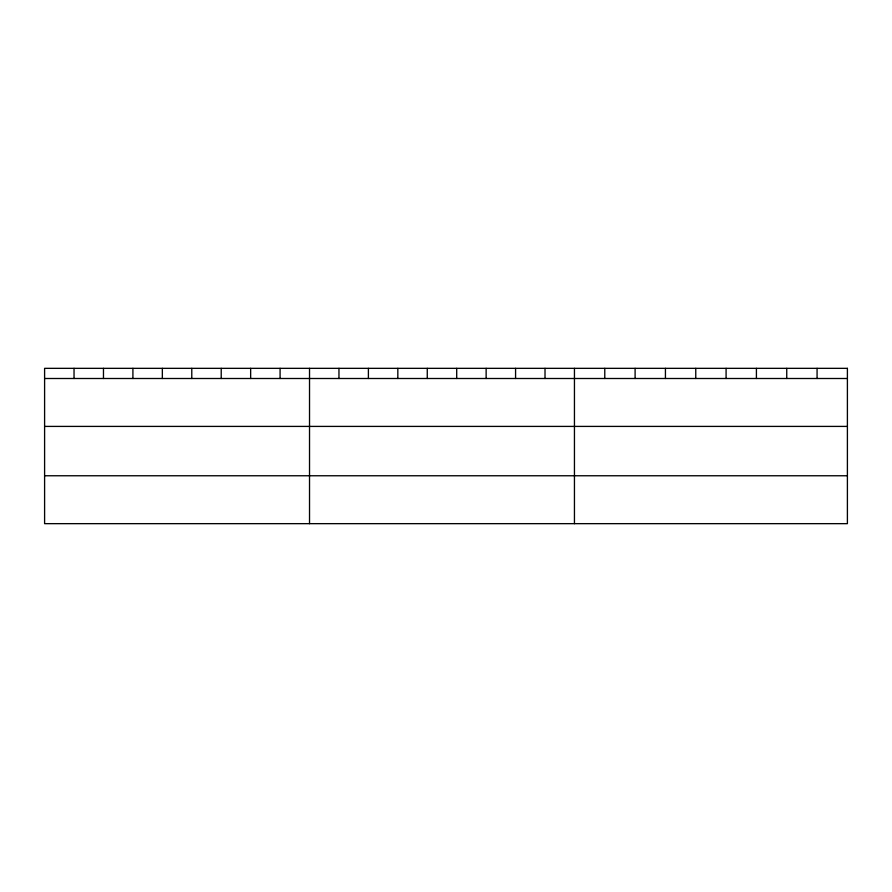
<?xml version="1.0" encoding="UTF-8"?>
<svg xmlns="http://www.w3.org/2000/svg" width="892" height="892" viewBox="0 0 892 892"><rect width="100%" height="100%" fill="white"/><g stroke="black" fill="none" stroke-linecap="round" stroke-linejoin="round"><path stroke-width="1.34" d="M44.6 378.498L847.4 378.498M44.6 426.409L847.4 426.409M44.6 475.759L847.4 475.759M817.072 368.34L817.072 378.498M786.744 368.34L786.744 378.498M756.416 368.34L756.416 378.498M726.088 368.34L726.088 378.498M695.76 368.34L695.76 378.498M665.432 368.34L665.432 378.498M635.104 368.34L635.104 378.498M604.776 368.34L604.776 378.498M574.448 368.34L574.448 523.66M545.012 368.34L545.012 378.498M515.576 368.34L515.576 378.498M486.14 368.34L486.14 378.498M456.704 368.34L456.704 378.498M427.268 368.34L427.268 378.498M397.832 368.34L397.832 378.498M368.396 368.34L368.396 378.498M338.96 368.34L338.96 378.498M309.524 368.34L309.524 523.66M280.088 368.34L280.088 378.498M250.652 368.34L250.652 378.498M221.216 368.34L221.216 378.498M191.78 368.34L191.78 378.498M162.344 368.34L162.344 378.498M132.908 368.34L132.908 378.498M103.472 368.34L103.472 378.498M74.036 368.34L74.036 378.498M847.4 368.34L44.6 368.34L44.6 523.66L847.4 523.66L847.4 368.34"/></g></svg>
